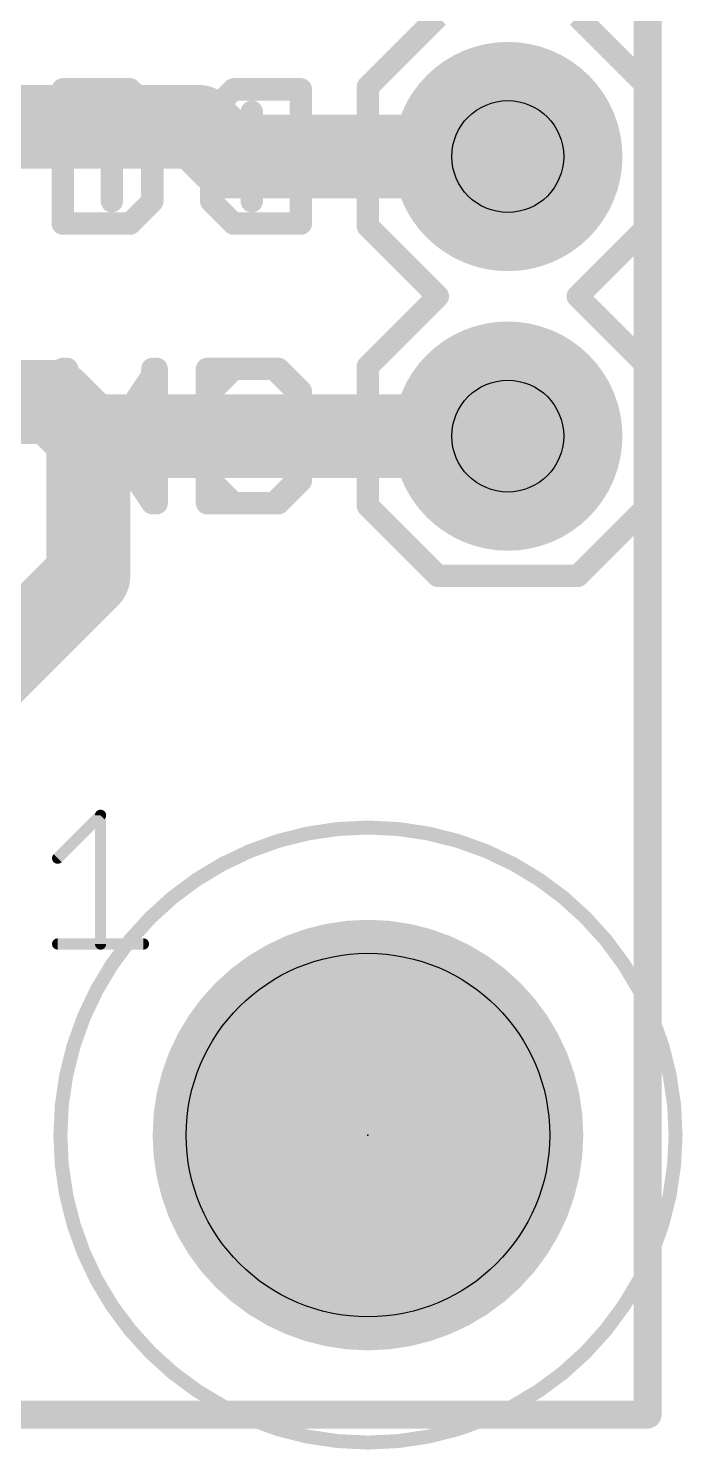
# Model space of a CAD drawing. Extents: x -36 to 72, y -18 to 26.
# Drawn here: x 14.7 to 20.64, y -0.32 to 12.59 of the extents above; entities that cross this region are included whole.
import ezdxf

# ---------------------------------------------------------------- set-up
doc = ezdxf.new("R2010")
doc.units = 0
for name, color, linetype in [('1', 12, 'CONTINUOUS'), ('17', 110, 'CONTINUOUS'), ('20', 53, 'CONTINUOUS'), ('21', 41, 'CONTINUOUS'), ('22', 40, 'CONTINUOUS'), ('23', 53, 'CONTINUOUS'), ('29', 253, 'CONTINUOUS'), ('30', 253, 'CONTINUOUS'), ('39', 12, 'CONTINUOUS'), ('41', 12, 'CONTINUOUS'), ('42', 132, 'CONTINUOUS'), ('44', 253, 'CONTINUOUS'), ('51', 53, 'CONTINUOUS')]:
    doc.layers.add(name, color=color, linetype=linetype)

# ---------------------------------------------------------------- blocks, each defined once
blk = doc.blocks.new('RECT')
blk.add_solid([(-0.5, -0.5), (0.5, -0.5), (-0.5, 0.5), (0.5, 0.5)])
blk = doc.blocks.new('ROUNDP')
at = {"const_width": 0.5}
blk.add_lwpolyline([(0, -0.25, 1), (0, 0.25, 1), (0, -0.25)], format="xyb", dxfattribs=at)

msp = doc.modelspace()

# ---------------------------------------------------------------- linework, layer by layer
at = {"layer": '1', "const_width": 0.762}
for points in [[(11.832, 11.7), (16.24, 11.7)], [(16.24, 11.7), (16.51, 11.43)], [(19.05, 11.43), (16.51, 11.43)], [(11.832, 9.2), (14.93, 9.2)], [(14.93, 9.2), (15.24, 8.89)], [(15.24, 8.89), (19.05, 8.89)], [(15.24, 7.62), (15.24, 8.89)], [(13.55, 5.93), (15.24, 7.62)]]:
    msp.add_lwpolyline(points, dxfattribs=at)
at = {"layer": '1', "const_width": 0.381}
for points in [[(16.3747, 11.8347, 1), (16.1053, 11.5653)], [(16.24, 11.5095, 1), (16.24, 11.8905)], [(16.51, 11.6205, 1), (16.51, 11.2395)], [(16.3753, 11.2953, 1), (16.6447, 11.5647)], [(19.05, 11.2395, 1), (19.05, 11.6205)], [(15.0647, 9.3347, 1), (14.7953, 9.0653)], [(14.93, 9.0095, 1), (14.93, 9.3905)], [(15.24, 9.0805, 1), (15.24, 8.6995)], [(15.4305, 8.89, 1), (15.0495, 8.89)], [(15.1053, 8.7553, 1), (15.3747, 9.0247)], [(19.05, 8.6995, 1), (19.05, 9.0805)], [(15.3747, 7.4853, 1), (15.1053, 7.7547)], [(15.0495, 7.62, 1), (15.4305, 7.62)]]:
    msp.add_lwpolyline(points, format="xyb", dxfattribs=at)
at = {"layer": '20', "const_width": 0.254}
for points in [[(20.32, 25.4), (20.32, 0)], [(20.32, 0), (0, 0)]]:
    msp.add_lwpolyline(points, dxfattribs=at)
at = {"layer": '20', "const_width": 0.127}
for points in [[(20.2565, 0, 1), (20.3835, 0)], [(20.32, -0.0635, 1), (20.32, 0.0635)]]:
    msp.add_lwpolyline(points, format="xyb", dxfattribs=at)
at = {"layer": '20'}
msp.add_circle((17.78, 2.54), 1.651, dxfattribs=at)
at = {"layer": '21', "const_width": 0.2032}
for points in [[(17.78, 12.065), (18.415, 12.7)], [(19.685, 12.7), (20.32, 12.065)], [(15.0081, 12.0406), (15.0081, 10.8204)], [(15.6183, 12.0406), (15.0081, 12.0406)], [(15.8216, 11.8373), (15.6183, 12.0406)], [(17.78, 10.795), (17.78, 12.065)], [(20.32, 12.065), (20.32, 10.795)], [(15.8216, 11.0238), (15.8216, 11.8373)], [(16.7246, 11.8373), (16.7246, 11.0238)], [(16.3179, 11.4305), (17.1314, 11.4305)], [(15.6183, 10.8204), (15.8216, 11.0238)], [(15.0081, 10.8204), (15.6183, 10.8204)], [(18.415, 10.16), (17.78, 10.795)], [(20.32, 10.795), (19.685, 10.16)], [(18.415, 10.16), (17.78, 9.525)], [(20.32, 9.525), (19.685, 10.16)], [(15.0081, 8.2804), (15.0081, 9.5006)], [(15.0081, 9.5006), (15.8216, 8.2804)], [(15.8216, 8.2804), (15.8216, 9.5006)], [(16.3179, 9.5006), (16.3179, 8.2804)], [(16.928, 9.5006), (16.3179, 9.5006)], [(17.1314, 9.2973), (16.928, 9.5006)], [(17.78, 8.255), (17.78, 9.525)], [(20.32, 9.525), (20.32, 8.255)], [(17.1314, 8.4838), (17.1314, 9.2973)], [(16.928, 8.2804), (17.1314, 8.4838)], [(16.3179, 8.2804), (16.928, 8.2804)], [(18.415, 7.62), (17.78, 8.255)], [(20.32, 8.255), (19.685, 7.62)], [(19.685, 7.62), (18.415, 7.62)]]:
    msp.add_lwpolyline(points, dxfattribs=at)
at = {"layer": '21', "const_width": 0.1016}
for points in [[(15.0589, 12.0406, 1), (14.9573, 12.0406)], [(15.0081, 12.0914, 1), (15.0081, 11.9898)], [(15.6542, 12.0766, 1), (15.5823, 12.0047)], [(15.6183, 11.9898, 1), (15.6183, 12.0914)], [(17.8308, 12.065, 1), (17.7292, 12.065)], [(17.7441, 12.1009, 1), (17.8159, 12.0291)], [(20.3708, 12.065, 1), (20.2692, 12.065)], [(20.2841, 12.0291, 1), (20.3559, 12.1009)], [(15.8724, 11.8373, 1), (15.7708, 11.8373)], [(15.7857, 11.8013, 1), (15.8576, 11.8732)], [(16.7754, 11.8373, 1), (16.6738, 11.8373)], [(16.3179, 11.4813, 1), (16.3179, 11.3797)], [(17.1314, 11.3797, 1), (17.1314, 11.4813)], [(15.8576, 10.9879, 1), (15.7857, 11.0597)], [(15.7708, 11.0238, 1), (15.8724, 11.0238)], [(16.6738, 11.0238, 1), (16.7754, 11.0238)], [(15.0081, 10.8712, 1), (15.0081, 10.7696)], [(14.9573, 10.8204, 1), (15.0589, 10.8204)], [(15.5823, 10.8563, 1), (15.6542, 10.7845)], [(15.6183, 10.7696, 1), (15.6183, 10.8712)], [(17.8159, 10.8309, 1), (17.7441, 10.7591)], [(17.7292, 10.795, 1), (17.8308, 10.795)], [(20.2692, 10.795, 1), (20.3708, 10.795)], [(20.3559, 10.7591, 1), (20.2841, 10.8309)], [(18.4509, 10.1241, 1), (18.3791, 10.1959)], [(18.3791, 10.1241, 1), (18.4509, 10.1959)], [(19.7209, 10.1959, 1), (19.6491, 10.1241)], [(19.6491, 10.1959, 1), (19.7209, 10.1241)], [(15.0589, 9.5006, 1), (14.9573, 9.5006)], [(15.0504, 9.5288, 1), (14.9659, 9.4725)], [(15.8724, 9.5006, 1), (15.7708, 9.5006)], [(16.3687, 9.5006, 1), (16.2671, 9.5006)], [(16.3179, 9.5514, 1), (16.3179, 9.4498)], [(16.9639, 9.5366, 1), (16.8921, 9.4647)], [(16.928, 9.4498, 1), (16.928, 9.5514)], [(17.8308, 9.525, 1), (17.7292, 9.525)], [(17.7441, 9.5609, 1), (17.8159, 9.4891)], [(20.3708, 9.525, 1), (20.2692, 9.525)], [(20.2841, 9.4891, 1), (20.3559, 9.5609)], [(17.1822, 9.2973, 1), (17.0806, 9.2973)], [(17.0954, 9.2613, 1), (17.1673, 9.3332)], [(17.0806, 8.4838, 1), (17.1822, 8.4838)], [(17.1673, 8.4479, 1), (17.0954, 8.5197)], [(14.9573, 8.2804, 1), (15.0589, 8.2804)], [(15.7708, 8.2804, 1), (15.8724, 8.2804)], [(15.7794, 8.2522, 1), (15.8639, 8.3086)], [(16.3179, 8.3312, 1), (16.3179, 8.2296)], [(16.2671, 8.2804, 1), (16.3687, 8.2804)], [(16.8921, 8.3163, 1), (16.9639, 8.2445)], [(16.928, 8.2296, 1), (16.928, 8.3312)], [(17.8159, 8.2909, 1), (17.7441, 8.2191)], [(17.7292, 8.255, 1), (17.8308, 8.255)], [(20.2692, 8.255, 1), (20.3708, 8.255)], [(20.3559, 8.2191, 1), (20.2841, 8.2909)], [(18.415, 7.6708, 1), (18.415, 7.5692)], [(18.3791, 7.5841, 1), (18.4509, 7.6559)], [(19.6491, 7.6559, 1), (19.7209, 7.5841)], [(19.685, 7.5692, 1), (19.685, 7.6708)]]:
    msp.add_lwpolyline(points, format="xyb", dxfattribs=at)
at = {"layer": '22', "const_width": 0.2032}
for points in [[(16.3569, 11.8373), (16.5603, 12.0406)], [(16.5603, 12.0406), (17.1704, 12.0406)], [(17.1704, 12.0406), (17.1704, 10.8204)], [(15.4539, 11.8373), (15.4539, 11.0238)], [(16.3569, 11.0238), (16.3569, 11.8373)], [(15.8607, 11.4305), (15.0472, 11.4305)], [(16.5603, 10.8204), (16.3569, 11.0238)], [(17.1704, 10.8204), (16.5603, 10.8204)], [(15.8607, 9.5006), (15.0472, 8.2804)], [(15.0472, 8.2804), (15.0472, 9.5006)], [(15.8607, 8.2804), (15.8607, 9.5006)], [(16.3569, 9.2973), (16.5603, 9.5006)], [(16.5603, 9.5006), (16.967, 9.5006)], [(16.967, 9.5006), (17.1704, 9.2973)], [(17.1704, 9.2973), (17.1704, 8.4838)], [(16.3569, 8.4838), (16.3569, 8.8905)], [(16.3569, 8.8905), (16.7637, 8.8905)], [(16.5603, 8.2804), (16.3569, 8.4838)], [(17.1704, 8.4838), (16.967, 8.2804)], [(16.967, 8.2804), (16.5603, 8.2804)]]:
    msp.add_lwpolyline(points, dxfattribs=at)
at = {"layer": '22', "const_width": 0.1016}
for points in [[(16.5603, 12.0914, 1), (16.5603, 11.9898)], [(16.5962, 12.0047, 1), (16.5244, 12.0766)], [(17.2212, 12.0406, 1), (17.1196, 12.0406)], [(17.1704, 11.9898, 1), (17.1704, 12.0914)], [(15.5047, 11.8373, 1), (15.4031, 11.8373)], [(16.4077, 11.8373, 1), (16.3061, 11.8373)], [(16.321, 11.8732, 1), (16.3928, 11.8013)], [(15.0472, 11.4813, 1), (15.0472, 11.3797)], [(15.8607, 11.3797, 1), (15.8607, 11.4813)], [(16.3928, 11.0597, 1), (16.321, 10.9879)], [(15.4031, 11.0238, 1), (15.5047, 11.0238)], [(16.3061, 11.0238, 1), (16.4077, 11.0238)], [(16.5603, 10.8712, 1), (16.5603, 10.7696)], [(16.5244, 10.7845, 1), (16.5962, 10.8563)], [(17.1196, 10.8204, 1), (17.2212, 10.8204)], [(17.1704, 10.7696, 1), (17.1704, 10.8712)], [(15.098, 9.5006, 1), (14.9964, 9.5006)], [(15.9115, 9.5006, 1), (15.8099, 9.5006)], [(15.9029, 9.4725, 1), (15.8184, 9.5288)], [(16.5603, 9.5514, 1), (16.5603, 9.4498)], [(16.5962, 9.4647, 1), (16.5244, 9.5366)], [(17.0029, 9.5366, 1), (16.9311, 9.4647)], [(16.967, 9.4498, 1), (16.967, 9.5514)], [(16.321, 9.3332, 1), (16.3928, 9.2613)], [(17.2212, 9.2973, 1), (17.1196, 9.2973)], [(17.1345, 9.2613, 1), (17.2063, 9.3332)], [(16.4077, 8.8905, 1), (16.3061, 8.8905)], [(16.3569, 8.9413, 1), (16.3569, 8.8397)], [(16.7637, 8.8397, 1), (16.7637, 8.9413)], [(16.3928, 8.5197, 1), (16.321, 8.4479)], [(16.3061, 8.4838, 1), (16.4077, 8.4838)], [(17.1196, 8.4838, 1), (17.2212, 8.4838)], [(17.2063, 8.4479, 1), (17.1345, 8.5197)], [(15.0049, 8.3086, 1), (15.0894, 8.2522)], [(14.9964, 8.2804, 1), (15.098, 8.2804)], [(15.8099, 8.2804, 1), (15.9115, 8.2804)], [(16.5603, 8.3312, 1), (16.5603, 8.2296)], [(16.5244, 8.2445, 1), (16.5962, 8.3163)], [(16.9311, 8.3163, 1), (17.0029, 8.2445)], [(16.967, 8.2296, 1), (16.967, 8.3312)]]:
    msp.add_lwpolyline(points, format="xyb", dxfattribs=at)
at = {"layer": '23'}
msp.add_point((17.78, 2.54), dxfattribs=at)
at = {"layer": '29', "const_width": 1.7526}
msp.add_lwpolyline([(17.78, 1.6637, 1), (17.78, 3.4163, 1), (17.78, 1.6637)], format="xyb", dxfattribs=at)
at = {"layer": '30', "const_width": 1.7526}
msp.add_lwpolyline([(17.78, 1.6637, 1), (17.78, 3.4163, 1), (17.78, 1.6637)], format="xyb", dxfattribs=at)
at = {"layer": '39', "const_width": 0.127}
msp.add_lwpolyline([(17.78, -0.254, 1), (17.78, 5.334, 1), (17.78, -0.254)], format="xyb", dxfattribs=at)
at = {"layer": '41'}
for points, const_width in [([(17.78, 4.3942, 1), (17.78, 0.6858)], 0.2032), ([(17.78, 0.6858, 1), (17.78, 4.3942)], 0.2032), ([(17.78, 4.445, 1), (17.78, 4.3434)], 0.1016), ([(17.78, 4.3434, 1), (17.78, 4.445)], 0.1016), ([(17.78, 0.7366, 1), (17.78, 0.635)], 0.1016), ([(17.78, 0.635, 1), (17.78, 0.7366)], 0.1016)]:
    msp.add_lwpolyline(points, format="xyb", dxfattribs=dict(at, const_width=const_width))
at = {"layer": '42'}
for points, const_width in [([(17.78, 4.3942, 1), (17.78, 0.6858)], 0.2032), ([(17.78, 0.6858, 1), (17.78, 4.3942)], 0.2032), ([(17.78, 4.445, 1), (17.78, 4.3434)], 0.1016), ([(17.78, 4.3434, 1), (17.78, 4.445)], 0.1016), ([(17.78, 0.7366, 1), (17.78, 0.635)], 0.1016), ([(17.78, 0.635, 1), (17.78, 0.7366)], 0.1016)]:
    msp.add_lwpolyline(points, format="xyb", dxfattribs=dict(at, const_width=const_width))
at = {"layer": '44'}
for centre in [(19.05, 11.43), (19.05, 8.89)]:
    msp.add_circle(centre, 0.508, dxfattribs=at)
at = {"layer": '51', "const_width": 0.1016}
for points in [[(14.9614, 5.0554), (15.3512, 5.4452)], [(15.3512, 5.4452), (15.3512, 4.2758)], [(14.9614, 4.2758), (15.741, 4.2758)]]:
    msp.add_lwpolyline(points, dxfattribs=at)
at = {"layer": '51', "const_width": 0.0508}
for points in [[(15.3766, 5.4452, 1), (15.3258, 5.4452)], [(15.3692, 5.4272, 1), (15.3332, 5.4632)], [(14.9434, 5.0734, 1), (14.9794, 5.0374)], [(14.9614, 4.3012, 1), (14.9614, 4.2504)], [(15.3258, 4.2758, 1), (15.3766, 4.2758)], [(15.741, 4.2504, 1), (15.741, 4.3012)]]:
    msp.add_lwpolyline(points, format="xyb", dxfattribs=at)

# ---------------------------------------------------------------- block references
at = {"layer": '17'}
for p, xscale, yscale in [((19.05, 11.43), 1.8796, 1.8796), ((19.05, 11.43), 1.8796, 1.8796), ((19.05, 11.43), 1.524, 1.524), ((19.05, 11.43), 1.524, 1.524), ((19.05, 8.89), 1.8796, 1.8796), ((19.05, 8.89), 1.8796, 1.8796), ((19.05, 8.89), 1.524, 1.524), ((19.05, 8.89), 1.524, 1.524)]:
    msp.add_blockref('ROUNDP', p, dxfattribs=dict(at, xscale=xscale, yscale=yscale))
at = {"layer": '29', "xscale": 2.0828, "yscale": 2.0828}
for p in [(19.05, 11.43), (19.05, 8.89)]:
    msp.add_blockref('ROUNDP', p, dxfattribs=at)
at = {"layer": '30', "xscale": 2.0828, "yscale": 2.0828}
for p in [(19.05, 11.43), (19.05, 8.89)]:
    msp.add_blockref('ROUNDP', p, dxfattribs=at)
at = {"layer": '51', "xscale": 0.508, "yscale": 0.508, "rotation": 270}
for p in [(19.05, 11.43), (19.05, 8.89)]:
    msp.add_blockref('RECT', p, dxfattribs=at)

doc.saveas('drawing.dxf')
